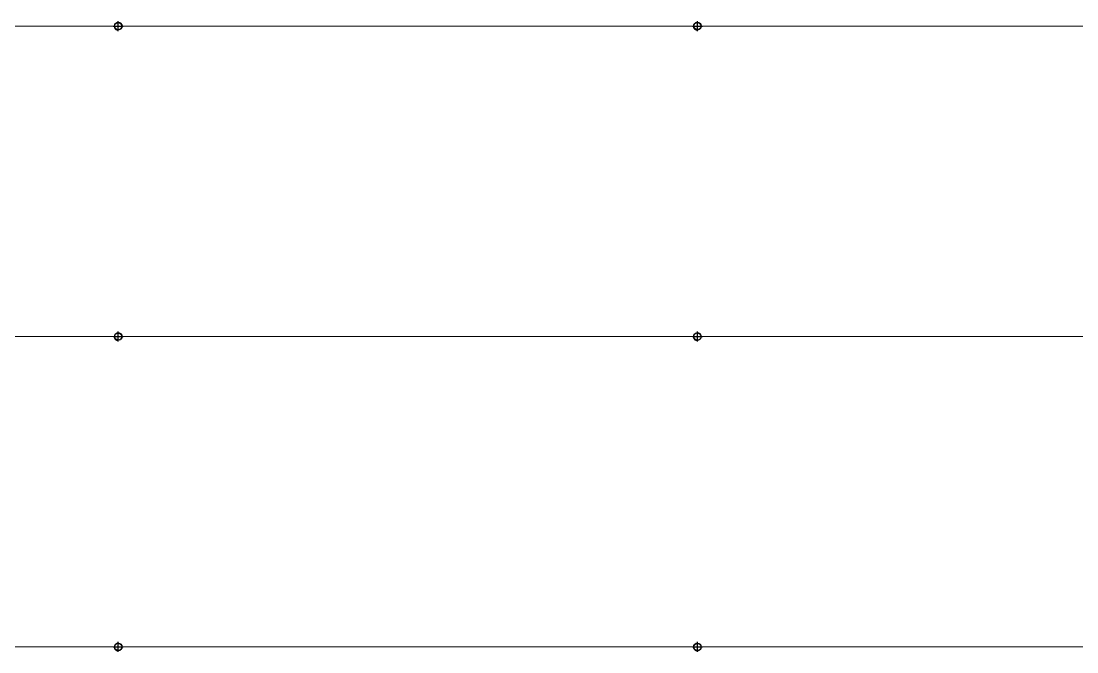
# Model space of a CAD drawing. Header units: millimetres. Extents: x 1478096 to 1808313, y 619971 to 762366.
# Drawn here: x 1604027 to 1634650, y 701686 to 719975 of the extents above; entities that cross this region are included whole.
import ezdxf

# ---------------------------------------------------------------- set-up
doc = ezdxf.new("R2010")
doc.units = ezdxf.units.MM
doc.header["$LTSCALE"] = 10
doc.linetypes.add('CENTERX2', pattern=[4, 2.5, -0.5, 0.5, -0.5])
doc.layers.add('0_Estructura', color=251, linetype='Continuous')
doc.layers.add('COSTAN-CAM-EJES', color=251, linetype='CENTERX2')

msp = doc.modelspace()

# ---------------------------------------------------------------- hatches: boundary and pattern name
at = {"layer": '0_Estructura'}
h = msp.add_hatch(dxfattribs=at)
h.set_pattern_fill('ANSI31', color=1, scale=2, angle=-180, style=0)
h.set_pattern_definition([(225, (3156300.1175, 1256236.8296), (4.49012806, -4.49012806), [])])
h.paths.add_polyline_path([(1606735.047, 719831.136, 1), (1606955.047, 719831.136, 1)])
h.paths.add_polyline_path([(1606739.847, 719831.136, 1), (1606950.247, 719831.136, 1)], flags=16)
h = msp.add_hatch(dxfattribs=at)
h.set_pattern_fill('ANSI31', color=1, scale=2, angle=-180, style=0)
h.set_pattern_definition([(225, (3173100.1175, 1256236.83), (4.49012806, -4.49012806), [])])
h.paths.add_polyline_path([(1623535.047, 719831.136, 1), (1623755.047, 719831.136, 1)])
h.paths.add_polyline_path([(1623539.847, 719831.136, 1), (1623750.247, 719831.136, 1)], flags=16)
h = msp.add_hatch(dxfattribs=at)
h.set_pattern_fill('ANSI31', color=1, scale=2, angle=-180, style=0)
h.set_pattern_definition([(225, (3156300.1186, 1247235.895), (4.49012806, -4.49012806), [])])
h.paths.add_polyline_path([(1606735.048, 710830.201, 1), (1606955.048, 710830.201, 1)])
h.paths.add_polyline_path([(1606739.848, 710830.201, 1), (1606950.248, 710830.201, 1)], flags=16)
h = msp.add_hatch(dxfattribs=at)
h.set_pattern_fill('ANSI31', color=1, scale=2, angle=-180, style=0)
h.set_pattern_definition([(225, (3173100.1186, 1247235.895), (4.49012806, -4.49012806), [])])
h.paths.add_polyline_path([(1623535.048, 710830.201, 1), (1623755.048, 710830.201, 1)])
h.paths.add_polyline_path([(1623539.848, 710830.201, 1), (1623750.248, 710830.201, 1)], flags=16)
h = msp.add_hatch(dxfattribs=at)
h.set_pattern_fill('ANSI31', color=1, scale=2, angle=-180, style=0)
h.set_pattern_definition([(225, (3156300.118, 1238234.9623), (4.49012806, -4.49012806), [])])
h.paths.add_polyline_path([(1606735.048, 701829.269, 1), (1606955.048, 701829.269, 1)])
h.paths.add_polyline_path([(1606739.848, 701829.269, 1), (1606950.248, 701829.269, 1)], flags=16)
h = msp.add_hatch(dxfattribs=at)
h.set_pattern_fill('ANSI31', color=1, scale=2, angle=-180, style=0)
h.set_pattern_definition([(225, (3173100.118, 1238234.963), (4.49012806, -4.49012806), [])])
h.paths.add_polyline_path([(1623755.048, 701829.269, 1), (1623535.048, 701829.269, 1)])
h.paths.add_polyline_path([(1623539.848, 701829.269, -1), (1623750.248, 701829.269, -1)], flags=16)

# ---------------------------------------------------------------- linework, layer by layer
at = {"layer": '0_Estructura', "color": 1}
for p, q in [((1606845.047, 719687.445), (1606845.047, 719974.827)), ((1623645.047, 719687.446), (1623645.047, 719974.827)), ((1606701.357, 719831.136), (1606988.738, 719831.136)), ((1623501.357, 719831.136), (1623788.738, 719831.136)), ((1606701.358, 710830.201), (1606988.739, 710830.201)), ((1606845.048, 710686.51), (1606845.048, 710973.892)), ((1623501.358, 710830.201), (1623788.739, 710830.201)), ((1623645.048, 710686.511), (1623645.048, 710973.892)), ((1606845.048, 701685.578), (1606845.048, 701972.959)), ((1623645.048, 701685.578), (1623645.048, 701972.96)), ((1606701.357, 701829.269), (1606988.739, 701829.269)), ((1623501.357, 701829.269), (1623788.739, 701829.269))]:
    msp.add_line(p, q, dxfattribs=at)
for centre, radius in [((1606845.047, 719831.136), 110), ((1606845.047, 719831.136), 105.2), ((1623645.047, 719831.136), 110), ((1623645.047, 719831.136), 105.2), ((1606845.048, 710830.201), 110), ((1606845.048, 710830.201), 105.2), ((1623645.048, 710830.201), 110), ((1623645.048, 710830.201), 105.2), ((1606845.048, 701829.269), 110), ((1606845.048, 701829.269), 105.2), ((1623645.048, 701829.269), 110), ((1623645.048, 701829.269), 105.2)]:
    msp.add_circle(centre, radius, dxfattribs=at)
at = {"layer": 'COSTAN-CAM-EJES', "const_width": 25}
for points in [[(1478108.728, 719831.134), (1676824.92, 719831.134)], [(1478108.728, 710829.642), (1676824.92, 710829.642)], [(1478108.728, 701829.267), (1676824.92, 701829.267)]]:
    msp.add_lwpolyline(points, dxfattribs=at)

doc.saveas('drawing.dxf')
